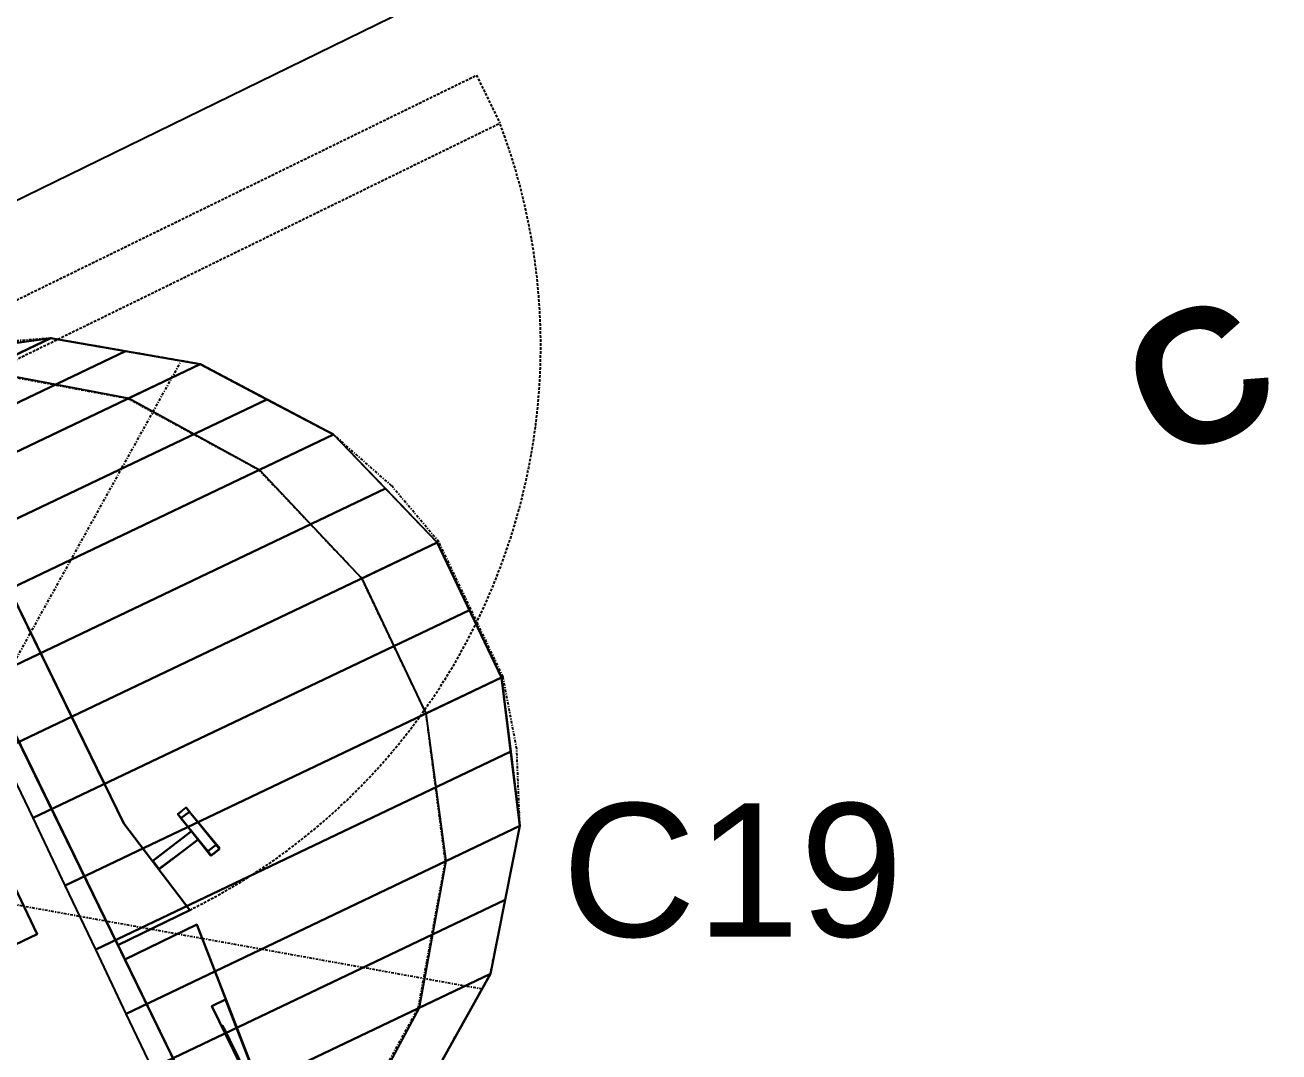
# Model space of a CAD drawing. Header units: millimetres. Extents: x 9159 to 17971, y 10368 to 13314.
# Drawn here: x 14115 to 14232.6, y 11717.4 to 11813.6 of the extents above; entities that cross this region are included whole.
import ezdxf
from ezdxf.enums import TextEntityAlignment as Align

# ---------------------------------------------------------------- set-up
doc = ezdxf.new("R2010")
doc.units = ezdxf.units.MM
doc.header["$LTSCALE"] = 5
for name, pattern in [('NASCOSTA', [0.375, 0.25, -0.125]), ('TRATTEGGIATA', [0.75, 0.5, -0.25]), ('TRATTO-PUNTO', [1, 0.5, -0.25, 0, -0.25])]:
    doc.linetypes.add(name, pattern=pattern)
for name, color, linetype in [('200-EquipBlack-3d', 250, 'Continuous'), ('200-EquipBlu-3d', 5, 'Continuous'), ('200-EquipBorder-2d', 9, 'Continuous'), ('200-EquipGlass-3D', 140, 'Continuous'), ('200-EquipID-2d', 7, 'Continuous'), ('200-EquipInternal-2d', 252, 'Continuous'), ('200-EquipSteel-3d', 9, 'Continuous'), ('300-exhaust-2d', 70, 'Continuous')]:
    doc.layers.add(name, color=color, linetype=linetype)
doc.layers.add('200-InsPoint-3D', color=3, linetype='Continuous', plot=False)
doc.layers.add('fusya-hatch', color=230, linetype='Continuous', lineweight=0)
doc.styles.add('Arial', font='arial.ttf')
doc.styles.add('ArialG', font='')
doc.styles.add('ROMANS', font='micross.ttf')
doc.styles.get('ArialG').set_extended_font_data('Arial', bold=True)

# ---------------------------------------------------------------- blocks, each defined once
blk = doc.blocks.new('AOS101ETA1')
at = {"layer": '200-EquipBlack-3d', "extrusion": (0, -1, 0)}
for points, elevation in [([(639.1, 1538.5), (631.4, 1538.5, 0.414214), (571.4, 1478.5), (571.4, 1323.4, 0.414214), (615, 1279.9), (655.6, 1279.9, 0.414214), (699.1, 1323.4), (699.1, 1478.5, 0.414214)], 875.2), ([(625.8, 1191.2), (644.2, 1191.2, 0.414214), (694.4, 1241.4), (694.4, 1244.8, 0.414214), (677.5, 1261.7), (592.5, 1261.7, 0.414214), (575.6, 1244.8), (575.6, 1241.4, 0.414214)], 875.3)]:
    blk.add_lwpolyline(points, format="xyb", close=True, dxfattribs=dict(at, elevation=elevation))
at = {"layer": '200-EquipBlack-3d', "extrusion": (0, -1, 0), "elevation": 875.2}
for points in [[(594.7, 1498), (673.5, 1498), (673.5, 1511.3), (594.7, 1511.3)], [(594.7, 1241), (673.5, 1241), (673.5, 1254.3), (594.7, 1254.3)], [(615, 1444.6), (687.5, 1444.6), (687.5, 1468.4), (615, 1468.4)], [(615, 1401.1), (687.5, 1401.1), (687.5, 1424.9), (615, 1424.9)]]:
    blk.add_lwpolyline(points, close=True, dxfattribs=at)
at = {"layer": '200-EquipBlack-3d'}
for points in [[(866.5, -884, 1321.1), (866.5, -884, 1321.1), (856.7, -886, 1321.1)], [(856.7, -886, 1331.1), (856.7, -886, 1321.1), (866.5, -884, 1321.1), (866.5, -884, 1331.1)], [(856.7, -886, 1321.1), (856.7, -886, 1321.1), (856.7, -886, 1321.1), (856.7, -886, 1331.1)], [(875.7, -929, 1321.1), (866.7, -884.2, 1321.1), (856.9, -886.1, 1321.1), (865.9, -931, 1321.1)], [(865.9, -931, 1331.1), (856.9, -886.1, 1331.1), (866.7, -884.2, 1331.1), (875.7, -929, 1331.1)], [(865.9, -931, 1321.1), (856.9, -886.1, 1321.1), (856.9, -886.1, 1331.1), (865.9, -931, 1331.1)], [(875.7, -929, 1331.1), (866.7, -884.2, 1331.1), (875.7, -929, 1331.1)], [(866.7, -884.2, 1331.1), (866.7, -884.2, 1321.1), (875.7, -929, 1321.1), (875.7, -929, 1331.1)], [(852, -934.4, 1412.8), (847.1, -935.4, 1360.1), (895.8, -924.4, 1360.1), (890.9, -925.4, 1412.8)], [(852, -934.4, 1160.1), (847.1, -935.4, 1360.1), (895.8, -924.4, 1360.1), (890.9, -925.4, 1160.1)], [(853.9, -944.2, 1412.8), (852, -934.4, 1412.8), (890.9, -925.4, 1412.8), (892.9, -935.2, 1412.8)], [(853.9, -944.2, 1160.1), (852, -934.4, 1160.1), (890.9, -925.4, 1160.1), (892.9, -935.2, 1160.1)], [(890.9, -925.4, 1412.8), (895.8, -924.4, 1360.1), (897.8, -934.2, 1360.1), (892.9, -935.2, 1412.8)], [(890.9, -925.4, 1160.1), (895.8, -924.4, 1360.1), (897.8, -934.2, 1360.1), (892.9, -935.2, 1160.1)], [(892.9, -935.2, 1412.8), (890.9, -925.4, 1412.8), (892.9, -935.2, 1412.8)], [(892.9, -935.2, 1160.1), (890.9, -925.4, 1160.1), (892.9, -935.2, 1160.1)], [(849, -945.2, 1360.1), (847.1, -935.4, 1360.1), (852, -934.4, 1412.8), (853.9, -944.2, 1412.8)], [(847.1, -935.4, 1360.1), (847.1, -935.4, 1360.1), (847.1, -935.4, 1360.1), (852, -934.4, 1412.8)], [(847.1, -935.4, 1360.1), (847.1, -935.4, 1360.1), (847.1, -935.4, 1360.1), (852, -934.4, 1160.1)], [(849, -945.2, 1360.1), (847.1, -935.4, 1360.1), (852, -934.4, 1160.1), (853.9, -944.2, 1160.1)], [(892.9, -935.2, 1412.8), (892.9, -935.2, 1412.8), (853.9, -944.2, 1412.8)], [(892.9, -935.2, 1160.1), (892.9, -935.2, 1160.1), (853.9, -944.2, 1160.1)], [(875.7, -929, 1331.1), (875.7, -929, 1331.1), (865.9, -931, 1331.1)], [(875.7, -929, 1331.1), (875.7, -929, 1321.1), (865.9, -931, 1321.1), (865.9, -931, 1331.1)]]:
    blk.add_3dface(points, dxfattribs=at)
at = {"layer": '200-EquipBlack-3d', "invisible_edges": 2}
for points in [[(892.9, -935.2, 1412.8), (897.8, -934.2, 1360.1), (849, -945.2, 1360.1), (853.9, -944.2, 1412.8)], [(892.9, -935.2, 1160.1), (897.8, -934.2, 1360.1), (849, -945.2, 1360.1), (853.9, -944.2, 1160.1)]]:
    blk.add_3dface(points, dxfattribs=at)
at = {"layer": '200-EquipBlu-3d'}
blk.add_3dface([(550, -874.2, 1178), (720, -874.2, 1178), (720, -874.2, 1578), (550, -874.2, 1578)], dxfattribs=at)
at = {"layer": '200-EquipBorder-2d'}
for p, q in [((1395, -820), (500, -820)), ((795, -820), (795, -895)), ((810, -820), (810, -895)), ((795, -895), (500, -870)), ((810, -895), (910, -875)), ((910, -875), (1295, -875))]:
    blk.add_line(p, q, dxfattribs=at)
at = {"layer": '200-EquipGlass-3D'}
blk.add_3dface([(952.5, -875, 923.1), (1252.5, -875, 923.1), (1252.5, -875, 1652.9), (952.5, -875, 1652.9)], dxfattribs=at)
at = {"layer": '200-EquipInternal-2d'}
for p, q in [((857, -885.1), (865.7, -931)), ((875.7, -928.3), (866.6, -883.7)), ((895.2, -924.6), (847, -935.1)), ((898, -933.8), (895.2, -924.6)), ((847, -935.1), (849.3, -945.6)), ((849.3, -945.6), (898, -933.8))]:
    blk.add_line(p, q, dxfattribs=at)
at = {"layer": '200-EquipInternal-2d', "linetype": 'TRATTEGGIATA'}
for p, q in [((1345, -895), (1345, -1480)), ((1395, -895), (1395, -1480)), ((1395, -1480), (1345, -1480))]:
    blk.add_line(p, q, dxfattribs=at)
blk.add_arc((1399.3, -893.2), 589.3, 180.172, 264.7157, dxfattribs=at)
at = {"layer": '200-EquipSteel-3d'}
for points in [[(500, -50, 798), (500, -820, 798), (1395, -820, 798), (1395, -50, 798)], [(1395, -50, 1728), (1395, -820, 1728), (500, -820, 1728), (500, -50, 1728)], [(500, -820, 1728), (500, -820, 798), (795, -820, 798), (795, -820, 1728)], [(500, -820, 798), (500, -870, 798), (795, -895, 798), (795, -820, 798)], [(795, -820, 1728), (795, -820, 1728), (500, -820, 1728)], [(795, -820, 1728), (795, -895, 1728), (500, -870, 1728), (500, -820, 1728)], [(1395, -820, 1728), (1395, -820, 798), (500, -820, 798), (500, -820, 1728)], [(1395, -820, 798), (1395, -820, 798), (500, -820, 798)], [(795, -820, 1728), (795, -820, 798), (795, -820, 1728)], [(795, -820, 798), (795, -895, 798), (795, -895, 1728), (795, -820, 1728)], [(810, -895, 1728), (810, -895, 798), (810, -820, 798), (810, -820, 1728)], [(810, -895, 798), (810, -895, 798), (810, -895, 798), (810, -820, 798)], [(810, -820, 1728), (810, -820, 798), (1395, -820, 798), (1395, -820, 1728)], [(1395, -820, 1728), (1395, -820, 1728), (810, -820, 1728)], [(1395, -820, 798), (1395, -820, 798), (810, -820, 798)], [(795, -895, 798), (795, -895, 798), (500, -870, 798)], [(550, -874.2, 1578), (720, -874.2, 1578), (720, -888.5, 1628)], [(720, -888.5, 1128), (550, -874.2, 1178), (720, -874.2, 1178)], [(720, -874.2, 1128), (720, -888.5, 1128), (720, -888.5, 1628), (720, -874.2, 1628)], [(810, -895, 798), (910, -875, 798), (910, -875, 1728), (810, -895, 1728)]]:
    blk.add_3dface(points, dxfattribs=at)
for points, invisible_edges in [([(810, -895, 1728), (910, -875, 1728), (910, -820, 1728), (810, -820, 1728)], 2), ([(810, -895, 798), (910, -875, 798), (910, -820, 798), (810, -820, 798)], 2), ([(910, -875, 1728), (1295, -875, 1728), (1295, -820, 1728), (910, -820, 1728)], 10), ([(910, -875, 798), (1295, -875, 798), (1295, -820, 798), (910, -820, 798)], 8), ([(550, -874.2, 1578), (720, -888.5, 1628), (720, -888.6, 1728), (550, -874.2, 1728)], 10), ([(550, -874.2, 1178), (550, -874.2, 798), (720, -888.6, 798), (720, -888.5, 1128)], 5), ([(910, -875, 798), (1295, -875, 798), (1252.5, -875, 923.1), (952.5, -875, 923.1)], 10), ([(1295, -875, 1728), (910, -875, 1728), (952.5, -875, 1652.9), (1252.5, -875, 1652.9)], 10), ([(910, -875, 1728), (910, -875, 798), (952.5, -875, 923.1), (952.5, -875, 1652.9)], 10), ([(720, -888.6, 798), (795, -895, 798), (795, -895, 1728), (720, -888.6, 1728)], 8)]:
    blk.add_3dface(points, dxfattribs=dict(at, invisible_edges=invisible_edges))
at = {"layer": '200-InsPoint-3D', "flags": 9}
blk.add_attdef('DISTANG', (0, 0), '', height=1, dxfattribs=at)
blk = doc.blocks.new('attrib')
at = {"layer": '200-EquipID-2d', "style": 'Arial'}
blk.add_attdef('POS', text='', height=2.5, dxfattribs=at).set_placement((0, 0, -1), align=Align.MIDDLE)
at = {"layer": '200-EquipID-2d', "style": 'ROMANS', "flags": 1}
for tag, p in [('ZONA', (0, -4.905, -2)), ('EQUIPMENTDATA', (0, -7.89, -2)), ('LONGDESCR', (0, -11.302, -2)), ('EQUIPMENTCONN', (0, -14.714, -2)), ('ACCESSORYDATA', (0, -18.552, -2)), ('ACCESSORYCONN', (0, -21.857, -2))]:
    blk.add_attdef(tag, text='', height=2.5, dxfattribs=at).set_placement(p, align=Align.CENTER)
blk = doc.blocks.new('KLW610GEM')
at = {"extrusion": (1, 0, 0)}
blk.add_line((1301.5, -1086.4, 1881.8), (1301.5, -1086.2, 1885.1), dxfattribs=at)
at = {"layer": '200-EquipBlu-3d'}
for points in [[(1385.9, -891.8, 1769.4), (1385.9, -826, 2079.4), (1342.7, -958, 2096.8), (1342.7, -1028.4, 1848.3)], [(627.5, -1144.5, 1915.3), (627.5, -1070.3, 2111.6), (545.2, -958, 2096.8), (545.2, -1028.4, 1848.3)], [(1342.7, -1028.4, 1848.3), (1342.7, -958, 2096.8), (1260.4, -1070.3, 2111.6), (1260.4, -1144.5, 1915.3)], [(740.8, -1228.9, 1964.1), (740.8, -1151.9, 2122.4), (627.5, -1070.3, 2111.6), (627.5, -1144.5, 1915.3)], [(1260.4, -1070.3, 2111.6), (1147.1, -1151.9, 2122.4), (1147.1, -1228.9, 1964.1), (1260.4, -1144.5, 1915.3)], [(873.9, -1273.2, 1989.7), (873.9, -1194.8, 2128), (740.8, -1151.9, 2122.4), (740.8, -1228.9, 1964.1)], [(1147.1, -1228.9, 1964.1), (1147.1, -1151.9, 2122.4), (1013.9, -1194.8, 2128), (1013.9, -1273.2, 1989.7)], [(1013.9, -1273.2, 1989.7), (1013.9, -1194.8, 2128), (873.9, -1194.8, 2128), (873.9, -1273.2, 1989.7)]]:
    blk.add_3dface(points, dxfattribs=at)
at = {"layer": '200-EquipBorder-2d', "linetype": 'TRATTO-PUNTO'}
blk.add_lwpolyline([(1395, -892), (1395, -50), (500, -50), (500, -902.3), (545.2, -1028.4), (627.5, -1144.4), (684.1, -1186.8), (740.8, -1228.9), (807.4, -1257.4), (873.9, -1274.8), (943.9, -1274.8), (1013.9, -1274.8), (1080.5, -1257.4), (1147.1, -1229), (1203.7, -1186.8), (1260.4, -1144.6), (1342.7, -1028.4)], close=True, dxfattribs=at)
at = {"layer": '200-EquipInternal-2d', "linetype": 'TRATTO-PUNTO'}
for p, q in [((500, -50), (1270.9, -1129.8)), ((618, -1131.1), (1395, -50))]:
    blk.add_line(p, q, dxfattribs=at)
at = {"layer": '200-EquipInternal-2d', "linetype": 'TRATTO-PUNTO', "extrusion": (0, 0.001745, 0.999998), "elevation": -2.1}
blk.add_lwpolyline([(500, -752.9), (500, -822.9), (546.3, -956.1), (627.5, -1069.3), (740.8, -1151.6), (873.9, -1194.9), (1013.9, -1194.9), (1147.1, -1151.6), (1260.4, -1069.3), (1342.7, -956.1), (1385.9, -822.9), (1395, -752.9)], dxfattribs=at)
at = {"layer": '200-EquipSteel-3d'}
for p in [(740.7, -820, 1728), (873.9, -820, 1728), (947.3, -820, 1728)]:
    blk.add_point(p, dxfattribs=at)
at = {"layer": '200-EquipSteel-3d', "invisible_edges": 15}
for points in [[(498.9, -756.6, 2070.3), (1395, -756.6, 2070.3), (1395, -50, 1978), (500, -50, 1978)], [(545.2, -958, 2096.8), (627.5, -1070.3, 2111.6), (676.9, -756.6, 2070.3), (587.9, -756.6, 2070.3)], [(740.8, -1151.9, 2122.4), (765.9, -756.6, 2070.3), (676.9, -756.6, 2070.3), (627.5, -1070.3, 2111.6)], [(740.8, -1151.9, 2122.4), (873.9, -1194.8, 2128), (854.9, -756.6, 2070.3), (765.9, -756.6, 2070.3)], [(1013.9, -1194.8, 2128), (1032.9, -756.6, 2070.3), (854.9, -756.6, 2070.3), (873.9, -1194.8, 2128)], [(1147.1, -1151.9, 2122.4), (1121.9, -756.6, 2070.3), (1032.9, -756.6, 2070.3), (1013.9, -1194.8, 2128)], [(1260.4, -1070.3, 2111.6), (1210.9, -756.6, 2070.3), (1121.9, -756.6, 2070.3), (1147.1, -1151.9, 2122.4)], [(1342.7, -958, 2096.8), (1299.9, -756.6, 2070.3), (1210.9, -756.6, 2070.3), (1260.4, -1070.3, 2111.6)]]:
    blk.add_3dface(points, dxfattribs=at)
at = {"layer": '200-EquipSteel-3d'}
for points in [[(844, -776.8, 2128), (1144, -776.8, 2128), (1144, -476.8, 2128), (844, -476.8, 2128)], [(844, -776.8, 2128), (844, -476.8, 2128), (844, -476.8, 2033.8), (844, -776.8, 2073)], [(1144, -776.8, 2073), (1144, -776.8, 2128), (844, -776.8, 2128), (844, -776.8, 2073)], [(627.5, -1144.5, 1915.3), (545.2, -1028.3, 1848.3), (545.2, -820, 1728), (627.5, -820, 1728)], [(627.5, -820, 1728), (684.1, -820, 1728), (684.1, -1186.7, 1939.7), (627.5, -1144.5, 1915.3)], [(684.1, -820, 1728), (740.7, -820, 1728), (740.8, -1228.9, 1964.1), (684.1, -1186.7, 1939.7)], [(740.7, -820, 1728), (807.3, -820, 1728), (807.4, -1251.1, 1976.9), (740.8, -1228.9, 1964.1)], [(807.3, -820, 1728), (873.9, -820, 1728), (873.9, -1273.2, 1989.7), (807.4, -1251.1, 1976.9)], [(873.9, -820, 1728), (943.9, -820, 1728), (943.9, -1273.2, 1989.7), (873.9, -1273.2, 1989.7)], [(943.9, -820, 1728), (1013.9, -820, 1728), (1013.9, -1273.2, 1989.7), (943.9, -1273.2, 1989.7)], [(1013.9, -820, 1728), (1080.5, -820, 1728), (1080.6, -1251.1, 1976.9), (1013.9, -1273.2, 1989.7)], [(1080.5, -820, 1728), (1147.1, -820, 1728), (1147.1, -1228.9, 1964.1), (1080.6, -1251.1, 1976.9)], [(1147.1, -820, 1728), (1203.8, -820, 1728), (1203.8, -1186.7, 1939.7), (1147.1, -1228.9, 1964.1)], [(1203.8, -820, 1728), (1260.4, -820, 1728), (1260.4, -1144.5, 1915.3), (1203.8, -1186.7, 1939.7)], [(1260.4, -820, 1728), (1301.5, -820, 1728), (1301.5, -1086.4, 1881.8), (1260.4, -1144.5, 1915.3)], [(1301.5, -820, 1728), (1342.7, -820, 1728), (1342.7, -1028.3, 1848.3), (1301.5, -1086.4, 1881.8)], [(1342.7, -820, 1728), (1388.9, -820, 1728), (1385.9, -891.8, 1769.4), (1342.7, -1028.3, 1848.3)]]:
    blk.add_3dface(points, dxfattribs=at)
at = {"layer": '300-exhaust-2d', "linetype": 'NASCOSTA'}
blk.add_lwpolyline([(844, -476.8), (844, -776.8), (1144, -776.8), (1144, -476.8)], close=True, dxfattribs=at)
blk = doc.blocks.new('zone_id')
at = {"layer": '200-EquipID-2d', "color": 2, "style": 'ArialG'}
blk.add_attdef('ZONA', text='', height=2.5, dxfattribs=at).set_placement((0, 0), align=Align.RIGHT)
at = {"layer": '200-EquipID-2d', "color": 2, "style": 'Arial', "flags": 1}
blk.add_attdef('DESCRIZIONE', (1.949, 0), '', height=2.5, dxfattribs=at)

msp = doc.modelspace()

# ---------------------------------------------------------------- hatches: boundary and pattern name
at = {"layer": 'fusya-hatch'}
h = msp.add_hatch(color=256, dxfattribs=at)
edge = h.paths.add_edge_path()
edge.add_line((14078.15, 12053.66), (14069.61, 12065.99))
edge.add_arc((-419968.16, 638584.82), 762177.56, 304.68911963, 304.71332262, ccw=False)
edge.add_line((13804.91, 11882.7), (13813.45, 11870.37))
edge.add_arc((10085.12, 17537.3), 6783.41, 303.34138, 306.061062)

# ---------------------------------------------------------------- linework, layer by layer
at = {"layer": '200-EquipID-2d'}
msp.add_line((14301.92, 11888.83, -0.09), (14016.07, 11749.2), dxfattribs=at)

# ---------------------------------------------------------------- block references
for name, p, xscale, yscale, zscale, rotation in [('AOS101ETA1', (14085.61, 11618.59, 9.29), 0.09999999999877798, 0.09999999999990905, 0.09999999999999432, 116.033675688586), ('KLW610GEM', (14082.35, 11618.8), 0.100000000000001, 0.1000000000000014, 0.1, 115.4721415063203)]:
    msp.add_blockref(name, p, dxfattribs=dict(xscale=xscale, yscale=yscale, zscale=zscale, rotation=rotation))
at = {"layer": '200-EquipID-2d', "xscale": 4.999999999999722, "yscale": 4.999999999999722, "zscale": 5, "rotation": 25.73886316406368}
msp.add_blockref('zone_id', (14233.52, 11777.71), dxfattribs=at).add_auto_attribs({'ZONA': 'C'})
at = {"layer": '200-EquipID-2d'}
ref = msp.add_blockref('attrib', (14181.37, 11734.41), dxfattribs=dict(at, xscale=4.999999999999545, yscale=4.999999999999245, zscale=5))
ref.add_attrib('POS', 'C19', dxfattribs={"color": 7, "height": 12.5, "style": 'Arial'}).set_placement((14181.37, 11734.41, -5), align=Align.MIDDLE)

doc.saveas('drawing.dxf')
